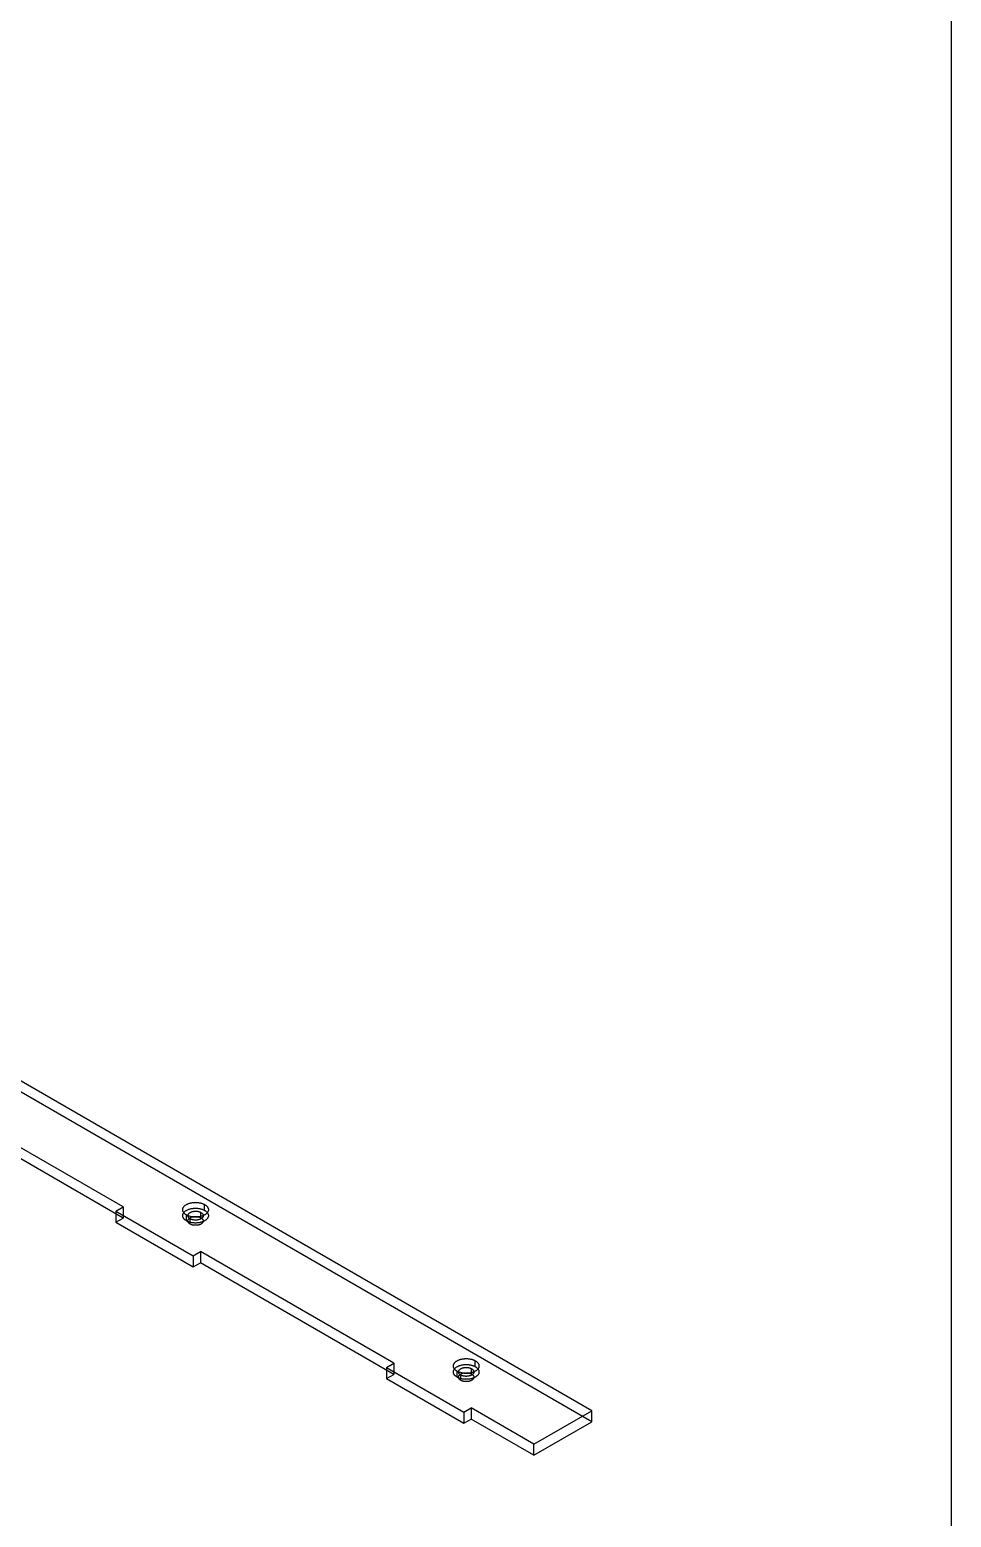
# Model space of a CAD drawing. Header units: inches. Extents: x 1.4 to 100.6, y 1.4 to 64.6.
# Drawn here: x 91.18 to 100.58, y 32.51 to 47.69 of the extents above; entities that cross this region are included whole.
import ezdxf

# ---------------------------------------------------------------- set-up
doc = ezdxf.new("R2010")
doc.units = ezdxf.units.IN
doc.header["$MEASUREMENT"] = 0

msp = doc.modelspace()

# ---------------------------------------------------------------- linework, layer by layer
at = {"layer": 'OUTLINE'}
for p, q in [((100.583, 64.583), (100.583, 1.417)), ((96.917, 33.6), (85.65, 40.105)), ((96.917, 33.486), (85.65, 39.991)), ((92.134, 35.678), (90.162, 36.817)), ((92.134, 35.565), (90.162, 36.703)), ((92.06, 35.636), (92.134, 35.678)), ((92.134, 35.678), (92.134, 35.565)), ((92.743, 35.657), (92.744, 35.661)), ((92.744, 35.661), (92.745, 35.665)), ((92.745, 35.665), (92.747, 35.668)), ((92.747, 35.668), (92.748, 35.672)), ((92.748, 35.672), (92.75, 35.675)), ((92.75, 35.675), (92.753, 35.679)), ((92.753, 35.679), (92.755, 35.682)), ((92.755, 35.682), (92.758, 35.686)), ((92.758, 35.686), (92.761, 35.689)), ((92.761, 35.689), (92.765, 35.692)), ((92.765, 35.692), (92.769, 35.695)), ((92.769, 35.695), (92.772, 35.698)), ((92.772, 35.698), (92.777, 35.701)), ((92.777, 35.701), (92.781, 35.703)), ((92.781, 35.703), (92.786, 35.706)), ((92.786, 35.706), (92.791, 35.708)), ((92.791, 35.708), (92.796, 35.711)), ((92.796, 35.711), (92.801, 35.713)), ((92.801, 35.713), (92.806, 35.715)), ((92.806, 35.715), (92.812, 35.717)), ((92.812, 35.717), (92.818, 35.718)), ((92.812, 35.656), (92.818, 35.658)), ((92.818, 35.718), (92.823, 35.72)), ((92.818, 35.658), (92.823, 35.66)), ((92.823, 35.72), (92.829, 35.721)), ((92.823, 35.66), (92.829, 35.661)), ((92.829, 35.721), (92.836, 35.722)), ((92.829, 35.661), (92.836, 35.662)), ((92.836, 35.722), (92.842, 35.723)), ((92.836, 35.662), (92.842, 35.663)), ((92.842, 35.723), (92.848, 35.724)), ((92.842, 35.663), (92.848, 35.664)), ((92.848, 35.724), (92.854, 35.725)), ((92.848, 35.664), (92.854, 35.665)), ((92.854, 35.725), (92.861, 35.725)), ((92.854, 35.665), (92.861, 35.665)), ((92.861, 35.725), (92.867, 35.725)), ((92.861, 35.665), (92.867, 35.665)), ((92.867, 35.725), (92.874, 35.725)), ((92.867, 35.665), (92.874, 35.665)), ((92.874, 35.725), (92.88, 35.725)), ((92.874, 35.665), (92.88, 35.665)), ((92.88, 35.725), (92.886, 35.725)), ((92.88, 35.665), (92.886, 35.665)), ((92.886, 35.725), (92.893, 35.725)), ((92.886, 35.665), (92.893, 35.665)), ((92.893, 35.725), (92.899, 35.724)), ((92.893, 35.665), (92.899, 35.664)), ((92.899, 35.724), (92.905, 35.723)), ((92.899, 35.664), (92.905, 35.663)), ((92.905, 35.723), (92.911, 35.722)), ((92.905, 35.663), (92.911, 35.662)), ((92.911, 35.722), (92.918, 35.721)), ((92.911, 35.662), (92.918, 35.661)), ((92.918, 35.721), (92.924, 35.72)), ((92.918, 35.661), (92.924, 35.66)), ((92.924, 35.72), (92.929, 35.718)), ((92.924, 35.66), (92.929, 35.658)), ((92.929, 35.718), (92.935, 35.717)), ((92.929, 35.658), (92.935, 35.656)), ((92.935, 35.717), (92.941, 35.715)), ((92.941, 35.715), (92.946, 35.713)), ((92.946, 35.713), (92.951, 35.711)), ((92.951, 35.711), (92.956, 35.708)), ((92.956, 35.708), (92.961, 35.706)), ((92.961, 35.706), (92.966, 35.703)), ((92.966, 35.643), (92.966, 35.703)), ((92.966, 35.703), (92.97, 35.701)), ((92.97, 35.701), (92.975, 35.698)), ((92.975, 35.698), (92.979, 35.695)), ((92.979, 35.695), (92.982, 35.692)), ((92.982, 35.692), (92.986, 35.689)), ((92.986, 35.689), (92.989, 35.686)), ((92.989, 35.686), (92.992, 35.682)), ((92.992, 35.682), (92.994, 35.679)), ((92.994, 35.679), (92.997, 35.675)), ((92.997, 35.675), (92.999, 35.672)), ((92.999, 35.672), (93, 35.668)), ((93, 35.668), (93.002, 35.665)), ((93.002, 35.665), (93.003, 35.661)), ((93.003, 35.661), (93.004, 35.657)), ((92.06, 35.636), (92.849, 35.18)), ((92.06, 35.636), (92.06, 35.522)), ((92.06, 35.522), (92.134, 35.565)), ((92.06, 35.522), (92.849, 35.066)), ((92.743, 35.654), (92.743, 35.657)), ((92.743, 35.65), (92.743, 35.654)), ((92.743, 35.646), (92.743, 35.65)), ((92.743, 35.643), (92.743, 35.646)), ((92.744, 35.639), (92.743, 35.643)), ((92.743, 35.597), (92.744, 35.601)), ((92.743, 35.594), (92.743, 35.597)), ((92.743, 35.59), (92.743, 35.594)), ((92.743, 35.586), (92.743, 35.59)), ((92.743, 35.582), (92.743, 35.586)), ((92.744, 35.579), (92.743, 35.582)), ((92.745, 35.635), (92.744, 35.639)), ((92.744, 35.601), (92.745, 35.605)), ((92.745, 35.575), (92.744, 35.579)), ((92.747, 35.632), (92.745, 35.635)), ((92.745, 35.605), (92.747, 35.608)), ((92.747, 35.572), (92.745, 35.575)), ((92.748, 35.628), (92.747, 35.632)), ((92.747, 35.608), (92.748, 35.612)), ((92.748, 35.568), (92.747, 35.572)), ((92.75, 35.625), (92.748, 35.628)), ((92.748, 35.612), (92.75, 35.615)), ((92.75, 35.564), (92.748, 35.568)), ((92.753, 35.621), (92.75, 35.625)), ((92.75, 35.615), (92.753, 35.619)), ((92.753, 35.561), (92.75, 35.564)), ((92.753, 35.619), (92.755, 35.622)), ((92.755, 35.618), (92.753, 35.621)), ((92.755, 35.558), (92.753, 35.561)), ((92.755, 35.622), (92.758, 35.625)), ((92.758, 35.614), (92.755, 35.618)), ((92.758, 35.554), (92.755, 35.558)), ((92.758, 35.625), (92.761, 35.629)), ((92.761, 35.611), (92.758, 35.614)), ((92.761, 35.551), (92.758, 35.554)), ((92.761, 35.629), (92.765, 35.632)), ((92.765, 35.608), (92.761, 35.611)), ((92.765, 35.548), (92.761, 35.551)), ((92.765, 35.632), (92.769, 35.635)), ((92.769, 35.605), (92.765, 35.608)), ((92.769, 35.545), (92.765, 35.548)), ((92.769, 35.635), (92.772, 35.638)), ((92.772, 35.602), (92.769, 35.605)), ((92.772, 35.542), (92.769, 35.545)), ((92.772, 35.638), (92.777, 35.641)), ((92.777, 35.599), (92.772, 35.602)), ((92.777, 35.539), (92.772, 35.542)), ((92.777, 35.641), (92.781, 35.643)), ((92.781, 35.597), (92.777, 35.599)), ((92.781, 35.536), (92.777, 35.539)), ((92.781, 35.643), (92.786, 35.646)), ((92.781, 35.536), (92.781, 35.597)), ((92.786, 35.594), (92.781, 35.597)), ((92.786, 35.534), (92.781, 35.536)), ((92.786, 35.646), (92.791, 35.648)), ((92.791, 35.592), (92.786, 35.594)), ((92.791, 35.531), (92.786, 35.534)), ((92.791, 35.648), (92.796, 35.65)), ((92.796, 35.589), (92.791, 35.592)), ((92.796, 35.529), (92.791, 35.531)), ((92.795, 35.594), (92.796, 35.596)), ((92.795, 35.592), (92.795, 35.594)), ((92.795, 35.59), (92.795, 35.592)), ((92.795, 35.588), (92.795, 35.59)), ((92.795, 35.585), (92.795, 35.588)), ((92.796, 35.583), (92.795, 35.585)), ((92.795, 35.541), (92.796, 35.543)), ((92.795, 35.538), (92.795, 35.541)), ((92.795, 35.536), (92.795, 35.538)), ((92.795, 35.534), (92.795, 35.536)), ((92.795, 35.532), (92.795, 35.534)), ((92.796, 35.529), (92.795, 35.532)), ((92.796, 35.65), (92.801, 35.653)), ((92.796, 35.596), (92.797, 35.599)), ((92.801, 35.587), (92.796, 35.589)), ((92.797, 35.581), (92.796, 35.583)), ((92.796, 35.543), (92.797, 35.545)), ((92.801, 35.527), (92.796, 35.529)), ((92.797, 35.527), (92.796, 35.529)), ((92.797, 35.601), (92.798, 35.603)), ((92.797, 35.599), (92.797, 35.601)), ((92.797, 35.579), (92.797, 35.581)), ((92.798, 35.577), (92.797, 35.579)), ((92.797, 35.547), (92.798, 35.549)), ((92.797, 35.545), (92.797, 35.547)), ((92.797, 35.525), (92.797, 35.527)), ((92.798, 35.523), (92.797, 35.525)), ((92.798, 35.603), (92.8, 35.605)), ((92.8, 35.575), (92.798, 35.577)), ((92.798, 35.549), (92.8, 35.551)), ((92.8, 35.521), (92.798, 35.523)), ((92.8, 35.605), (92.801, 35.607)), ((92.801, 35.573), (92.8, 35.575)), ((92.8, 35.551), (92.801, 35.553)), ((92.801, 35.519), (92.8, 35.521)), ((92.801, 35.653), (92.806, 35.655)), ((92.801, 35.607), (92.803, 35.609)), ((92.806, 35.585), (92.801, 35.587)), ((92.803, 35.57), (92.801, 35.573)), ((92.801, 35.553), (92.803, 35.555)), ((92.806, 35.525), (92.801, 35.527)), ((92.803, 35.517), (92.801, 35.519)), ((92.803, 35.609), (92.804, 35.611)), ((92.804, 35.569), (92.803, 35.57)), ((92.803, 35.555), (92.804, 35.557)), ((92.804, 35.515), (92.803, 35.517)), ((92.804, 35.611), (92.806, 35.613)), ((92.806, 35.567), (92.804, 35.569)), ((92.804, 35.557), (92.806, 35.559)), ((92.806, 35.513), (92.804, 35.515)), ((92.806, 35.655), (92.812, 35.656)), ((92.806, 35.613), (92.808, 35.615)), ((92.812, 35.583), (92.806, 35.585)), ((92.808, 35.565), (92.806, 35.567)), ((92.806, 35.559), (92.808, 35.561)), ((92.812, 35.523), (92.806, 35.525)), ((92.808, 35.511), (92.806, 35.513)), ((92.808, 35.615), (92.811, 35.617)), ((92.811, 35.563), (92.808, 35.565)), ((92.808, 35.561), (92.811, 35.563)), ((92.811, 35.509), (92.808, 35.511)), ((92.811, 35.617), (92.813, 35.619)), ((92.811, 35.563), (92.813, 35.565)), ((92.813, 35.561), (92.811, 35.563)), ((92.813, 35.507), (92.811, 35.509)), ((92.818, 35.582), (92.812, 35.583)), ((92.818, 35.522), (92.812, 35.523)), ((92.813, 35.619), (92.815, 35.62)), ((92.813, 35.565), (92.815, 35.567)), ((92.815, 35.559), (92.813, 35.561)), ((92.815, 35.506), (92.813, 35.507)), ((92.815, 35.62), (92.818, 35.622)), ((92.815, 35.567), (92.818, 35.568)), ((92.818, 35.558), (92.815, 35.559)), ((92.818, 35.504), (92.815, 35.506)), ((92.818, 35.622), (92.821, 35.623)), ((92.823, 35.58), (92.818, 35.582)), ((92.818, 35.568), (92.821, 35.57)), ((92.818, 35.504), (92.818, 35.558)), ((92.821, 35.556), (92.818, 35.558)), ((92.823, 35.52), (92.818, 35.522)), ((92.821, 35.623), (92.824, 35.625)), ((92.821, 35.57), (92.824, 35.571)), ((92.824, 35.555), (92.821, 35.556)), ((92.829, 35.579), (92.823, 35.58)), ((92.829, 35.519), (92.823, 35.52)), ((92.824, 35.625), (92.827, 35.626)), ((92.824, 35.571), (92.827, 35.572)), ((92.827, 35.553), (92.824, 35.555)), ((92.827, 35.626), (92.83, 35.628)), ((92.827, 35.572), (92.83, 35.574)), ((92.83, 35.552), (92.827, 35.553)), ((92.836, 35.578), (92.829, 35.579)), ((92.836, 35.518), (92.829, 35.519)), ((92.83, 35.628), (92.833, 35.629)), ((92.83, 35.574), (92.833, 35.575)), ((92.833, 35.551), (92.83, 35.552)), ((92.833, 35.629), (92.837, 35.63)), ((92.833, 35.575), (92.837, 35.576)), ((92.837, 35.55), (92.833, 35.551)), ((92.842, 35.577), (92.836, 35.578)), ((92.842, 35.517), (92.836, 35.518)), ((92.837, 35.63), (92.84, 35.631)), ((92.837, 35.576), (92.84, 35.577)), ((92.84, 35.549), (92.837, 35.55)), ((92.84, 35.631), (92.844, 35.632)), ((92.84, 35.577), (92.844, 35.578)), ((92.844, 35.548), (92.84, 35.549)), ((92.848, 35.576), (92.842, 35.577)), ((92.848, 35.516), (92.842, 35.517)), ((92.844, 35.632), (92.847, 35.632)), ((92.844, 35.578), (92.847, 35.579)), ((92.847, 35.547), (92.844, 35.548)), ((92.847, 35.632), (92.851, 35.633)), ((92.847, 35.579), (92.851, 35.579)), ((92.851, 35.547), (92.847, 35.547)), ((92.854, 35.575), (92.848, 35.576)), ((92.854, 35.515), (92.848, 35.516)), ((92.851, 35.633), (92.854, 35.634)), ((92.851, 35.579), (92.854, 35.58)), ((92.854, 35.546), (92.851, 35.547)), ((92.854, 35.634), (92.858, 35.634)), ((92.854, 35.58), (92.858, 35.581)), ((92.861, 35.575), (92.854, 35.575)), ((92.858, 35.545), (92.854, 35.546)), ((92.861, 35.515), (92.854, 35.515)), ((92.858, 35.634), (92.862, 35.635)), ((92.858, 35.581), (92.862, 35.581)), ((92.862, 35.545), (92.858, 35.545)), ((92.867, 35.575), (92.861, 35.575)), ((92.867, 35.514), (92.861, 35.515)), ((92.862, 35.635), (92.866, 35.635)), ((92.862, 35.581), (92.866, 35.581)), ((92.866, 35.545), (92.862, 35.545)), ((92.866, 35.635), (92.87, 35.635)), ((92.866, 35.581), (92.87, 35.581)), ((92.87, 35.545), (92.866, 35.545)), ((92.874, 35.574), (92.867, 35.575)), ((92.874, 35.514), (92.867, 35.514)), ((92.87, 35.635), (92.874, 35.635)), ((92.87, 35.581), (92.874, 35.581)), ((92.874, 35.545), (92.87, 35.545)), ((92.874, 35.635), (92.877, 35.635)), ((92.874, 35.581), (92.877, 35.581)), ((92.88, 35.575), (92.874, 35.574)), ((92.877, 35.545), (92.874, 35.545)), ((92.88, 35.514), (92.874, 35.514)), ((92.877, 35.635), (92.881, 35.635)), ((92.877, 35.581), (92.881, 35.581)), ((92.881, 35.545), (92.877, 35.545)), ((92.886, 35.575), (92.88, 35.575)), ((92.886, 35.515), (92.88, 35.514)), ((92.881, 35.635), (92.885, 35.635)), ((92.881, 35.581), (92.885, 35.581)), ((92.885, 35.545), (92.881, 35.545)), ((92.885, 35.635), (92.889, 35.634)), ((92.885, 35.581), (92.889, 35.581)), ((92.889, 35.545), (92.885, 35.545)), ((92.893, 35.575), (92.886, 35.575)), ((92.893, 35.515), (92.886, 35.515)), ((92.889, 35.634), (92.893, 35.634)), ((92.889, 35.581), (92.893, 35.58)), ((92.893, 35.546), (92.889, 35.545)), ((92.893, 35.634), (92.896, 35.633)), ((92.893, 35.58), (92.896, 35.579)), ((92.899, 35.576), (92.893, 35.575)), ((92.896, 35.547), (92.893, 35.546)), ((92.899, 35.516), (92.893, 35.515)), ((92.896, 35.633), (92.9, 35.632)), ((92.896, 35.579), (92.9, 35.579)), ((92.9, 35.547), (92.896, 35.547)), ((92.905, 35.577), (92.899, 35.576)), ((92.905, 35.517), (92.899, 35.516)), ((92.9, 35.632), (92.904, 35.632)), ((92.9, 35.579), (92.904, 35.578)), ((92.904, 35.548), (92.9, 35.547)), ((92.904, 35.632), (92.907, 35.631)), ((92.904, 35.578), (92.907, 35.577)), ((92.907, 35.549), (92.904, 35.548)), ((92.911, 35.578), (92.905, 35.577)), ((92.911, 35.518), (92.905, 35.517)), ((92.907, 35.631), (92.911, 35.63)), ((92.907, 35.577), (92.911, 35.576)), ((92.911, 35.55), (92.907, 35.549)), ((92.911, 35.63), (92.914, 35.629)), ((92.918, 35.579), (92.911, 35.578)), ((92.911, 35.576), (92.914, 35.575)), ((92.914, 35.551), (92.911, 35.55)), ((92.918, 35.519), (92.911, 35.518)), ((92.914, 35.629), (92.917, 35.628)), ((92.914, 35.575), (92.917, 35.574)), ((92.917, 35.552), (92.914, 35.551)), ((92.917, 35.628), (92.92, 35.626)), ((92.917, 35.574), (92.92, 35.572)), ((92.92, 35.553), (92.917, 35.552)), ((92.924, 35.58), (92.918, 35.579)), ((92.924, 35.52), (92.918, 35.519)), ((92.92, 35.626), (92.923, 35.625)), ((92.92, 35.572), (92.923, 35.571)), ((92.923, 35.555), (92.92, 35.553)), ((92.923, 35.625), (92.926, 35.623)), ((92.923, 35.571), (92.926, 35.57)), ((92.926, 35.556), (92.923, 35.555)), ((92.929, 35.582), (92.924, 35.58)), ((92.929, 35.522), (92.924, 35.52)), ((92.926, 35.623), (92.929, 35.622)), ((92.926, 35.57), (92.929, 35.568)), ((92.929, 35.558), (92.926, 35.556)), ((92.929, 35.622), (92.932, 35.62)), ((92.929, 35.568), (92.929, 35.622)), ((92.935, 35.583), (92.929, 35.582)), ((92.929, 35.568), (92.932, 35.567)), ((92.932, 35.559), (92.929, 35.558)), ((92.935, 35.523), (92.929, 35.522)), ((92.932, 35.506), (92.929, 35.504)), ((92.932, 35.62), (92.934, 35.619)), ((92.932, 35.567), (92.934, 35.565)), ((92.934, 35.561), (92.932, 35.559)), ((92.934, 35.507), (92.932, 35.506)), ((92.934, 35.619), (92.937, 35.617)), ((92.934, 35.565), (92.937, 35.563)), ((92.937, 35.563), (92.934, 35.561)), ((92.937, 35.509), (92.934, 35.507)), ((92.935, 35.656), (92.941, 35.655)), ((92.941, 35.585), (92.935, 35.583)), ((92.941, 35.525), (92.935, 35.523)), ((92.937, 35.617), (92.939, 35.615)), ((92.939, 35.565), (92.937, 35.563)), ((92.937, 35.563), (92.939, 35.561)), ((92.939, 35.511), (92.937, 35.509)), ((92.939, 35.615), (92.941, 35.613)), ((92.941, 35.567), (92.939, 35.565)), ((92.939, 35.561), (92.941, 35.559)), ((92.941, 35.513), (92.939, 35.511)), ((92.941, 35.655), (92.946, 35.653)), ((92.941, 35.613), (92.943, 35.611)), ((92.946, 35.587), (92.941, 35.585)), ((92.943, 35.569), (92.941, 35.567)), ((92.941, 35.559), (92.943, 35.557)), ((92.946, 35.527), (92.941, 35.525)), ((92.943, 35.515), (92.941, 35.513)), ((92.943, 35.611), (92.944, 35.609)), ((92.944, 35.57), (92.943, 35.569)), ((92.943, 35.557), (92.944, 35.555)), ((92.944, 35.517), (92.943, 35.515)), ((92.944, 35.609), (92.946, 35.607)), ((92.946, 35.573), (92.944, 35.57)), ((92.944, 35.555), (92.946, 35.553)), ((92.946, 35.519), (92.944, 35.517)), ((92.946, 35.653), (92.951, 35.65)), ((92.946, 35.607), (92.947, 35.605)), ((92.951, 35.589), (92.946, 35.587)), ((92.947, 35.575), (92.946, 35.573)), ((92.946, 35.553), (92.947, 35.551)), ((92.951, 35.529), (92.946, 35.527)), ((92.947, 35.521), (92.946, 35.519)), ((92.947, 35.605), (92.949, 35.603)), ((92.949, 35.577), (92.947, 35.575)), ((92.947, 35.551), (92.949, 35.549)), ((92.949, 35.523), (92.947, 35.521)), ((92.949, 35.603), (92.95, 35.601)), ((92.95, 35.579), (92.949, 35.577)), ((92.949, 35.549), (92.95, 35.547)), ((92.95, 35.525), (92.949, 35.523)), ((92.95, 35.601), (92.95, 35.599)), ((92.95, 35.599), (92.951, 35.596)), ((92.951, 35.583), (92.95, 35.581)), ((92.95, 35.581), (92.95, 35.579)), ((92.95, 35.547), (92.95, 35.545)), ((92.95, 35.545), (92.951, 35.543)), ((92.951, 35.529), (92.95, 35.527)), ((92.95, 35.527), (92.95, 35.525)), ((92.951, 35.65), (92.956, 35.648)), ((92.951, 35.596), (92.952, 35.594)), ((92.956, 35.592), (92.951, 35.589)), ((92.952, 35.585), (92.951, 35.583)), ((92.951, 35.543), (92.952, 35.541)), ((92.952, 35.532), (92.951, 35.529)), ((92.956, 35.531), (92.951, 35.529)), ((92.952, 35.594), (92.952, 35.592)), ((92.952, 35.592), (92.952, 35.59)), ((92.952, 35.59), (92.952, 35.588)), ((92.952, 35.588), (92.952, 35.585)), ((92.952, 35.541), (92.952, 35.538)), ((92.952, 35.538), (92.952, 35.536)), ((92.952, 35.536), (92.952, 35.534)), ((92.952, 35.534), (92.952, 35.532)), ((92.956, 35.648), (92.961, 35.646)), ((92.961, 35.594), (92.956, 35.592)), ((92.961, 35.534), (92.956, 35.531)), ((92.961, 35.646), (92.966, 35.643)), ((92.966, 35.597), (92.961, 35.594)), ((92.966, 35.536), (92.961, 35.534)), ((92.966, 35.643), (92.97, 35.641)), ((92.97, 35.599), (92.966, 35.597)), ((92.97, 35.539), (92.966, 35.536)), ((92.97, 35.641), (92.975, 35.638)), ((92.975, 35.602), (92.97, 35.599)), ((92.975, 35.542), (92.97, 35.539)), ((92.975, 35.638), (92.979, 35.635)), ((92.979, 35.605), (92.975, 35.602)), ((92.979, 35.545), (92.975, 35.542)), ((92.979, 35.635), (92.982, 35.632)), ((92.982, 35.608), (92.979, 35.605)), ((92.982, 35.548), (92.979, 35.545)), ((92.982, 35.632), (92.986, 35.629)), ((92.986, 35.611), (92.982, 35.608)), ((92.986, 35.551), (92.982, 35.548)), ((92.986, 35.629), (92.989, 35.625)), ((92.989, 35.614), (92.986, 35.611)), ((92.989, 35.554), (92.986, 35.551)), ((92.989, 35.625), (92.992, 35.622)), ((92.992, 35.618), (92.989, 35.614)), ((92.992, 35.558), (92.989, 35.554)), ((92.992, 35.622), (92.994, 35.619)), ((92.994, 35.621), (92.992, 35.618)), ((92.994, 35.561), (92.992, 35.558)), ((92.997, 35.625), (92.994, 35.621)), ((92.994, 35.619), (92.997, 35.615)), ((92.997, 35.564), (92.994, 35.561)), ((92.999, 35.628), (92.997, 35.625)), ((92.997, 35.615), (92.999, 35.612)), ((92.999, 35.568), (92.997, 35.564)), ((93, 35.632), (92.999, 35.628)), ((92.999, 35.612), (93, 35.608)), ((93, 35.572), (92.999, 35.568)), ((93.002, 35.635), (93, 35.632)), ((93, 35.608), (93.002, 35.605)), ((93.002, 35.575), (93, 35.572)), ((93.003, 35.639), (93.002, 35.635)), ((93.002, 35.605), (93.003, 35.601)), ((93.003, 35.579), (93.002, 35.575)), ((93.004, 35.643), (93.003, 35.639)), ((93.003, 35.601), (93.004, 35.597)), ((93.004, 35.582), (93.003, 35.579)), ((93.004, 35.657), (93.004, 35.654)), ((93.004, 35.654), (93.004, 35.65)), ((93.004, 35.65), (93.004, 35.646)), ((93.004, 35.646), (93.004, 35.643)), ((93.004, 35.597), (93.004, 35.594)), ((93.004, 35.594), (93.004, 35.59)), ((93.004, 35.59), (93.004, 35.586)), ((93.004, 35.586), (93.004, 35.582)), ((92.821, 35.503), (92.818, 35.504)), ((92.824, 35.501), (92.821, 35.503)), ((92.827, 35.5), (92.824, 35.501)), ((92.83, 35.498), (92.827, 35.5)), ((92.833, 35.497), (92.83, 35.498)), ((92.837, 35.496), (92.833, 35.497)), ((92.84, 35.495), (92.837, 35.496)), ((92.844, 35.494), (92.84, 35.495)), ((92.847, 35.493), (92.844, 35.494)), ((92.851, 35.493), (92.847, 35.493)), ((92.854, 35.492), (92.851, 35.493)), ((92.858, 35.492), (92.854, 35.492)), ((92.862, 35.491), (92.858, 35.492)), ((92.866, 35.491), (92.862, 35.491)), ((92.87, 35.491), (92.866, 35.491)), ((92.874, 35.491), (92.87, 35.491)), ((92.877, 35.491), (92.874, 35.491)), ((92.881, 35.491), (92.877, 35.491)), ((92.885, 35.491), (92.881, 35.491)), ((92.889, 35.492), (92.885, 35.491)), ((92.893, 35.492), (92.889, 35.492)), ((92.896, 35.493), (92.893, 35.492)), ((92.9, 35.493), (92.896, 35.493)), ((92.904, 35.494), (92.9, 35.493)), ((92.907, 35.495), (92.904, 35.494)), ((92.911, 35.496), (92.907, 35.495)), ((92.914, 35.497), (92.911, 35.496)), ((92.917, 35.498), (92.914, 35.497)), ((92.92, 35.5), (92.917, 35.498)), ((92.923, 35.501), (92.92, 35.5)), ((92.926, 35.503), (92.923, 35.501)), ((92.929, 35.504), (92.926, 35.503)), ((92.849, 35.18), (92.923, 35.223)), ((92.923, 35.223), (92.923, 35.109)), ((94.895, 34.084), (92.923, 35.223)), ((92.849, 35.18), (92.849, 35.066)), ((92.849, 35.066), (92.923, 35.109)), ((94.895, 33.97), (92.923, 35.109)), ((94.821, 34.042), (94.895, 34.084)), ((94.821, 34.042), (95.61, 33.586)), ((94.821, 34.042), (94.821, 33.928)), ((94.895, 34.084), (94.895, 33.97)), ((95.504, 34.059), (95.505, 34.063)), ((95.504, 34.056), (95.504, 34.059)), ((95.504, 34.052), (95.504, 34.056)), ((95.505, 34.048), (95.504, 34.052)), ((95.504, 33.999), (95.505, 34.003)), ((95.504, 33.996), (95.504, 33.999)), ((95.504, 33.992), (95.504, 33.996)), ((95.505, 33.988), (95.504, 33.992)), ((95.505, 34.067), (95.506, 34.07)), ((95.505, 34.063), (95.505, 34.067)), ((95.505, 34.045), (95.505, 34.048)), ((95.506, 34.041), (95.505, 34.045)), ((95.505, 34.007), (95.506, 34.01)), ((95.505, 34.003), (95.505, 34.007)), ((95.506, 34.07), (95.508, 34.074)), ((95.508, 34.037), (95.506, 34.041)), ((95.506, 34.01), (95.508, 34.014)), ((95.508, 34.074), (95.51, 34.078)), ((95.51, 34.034), (95.508, 34.037)), ((95.508, 34.014), (95.51, 34.018)), ((95.51, 34.078), (95.512, 34.081)), ((95.512, 34.03), (95.51, 34.034)), ((95.51, 34.018), (95.512, 34.021)), ((95.512, 34.081), (95.514, 34.085)), ((95.514, 34.027), (95.512, 34.03)), ((95.512, 34.021), (95.514, 34.025)), ((95.514, 34.085), (95.516, 34.088)), ((95.514, 34.025), (95.516, 34.028)), ((95.516, 34.023), (95.514, 34.027)), ((95.516, 34.088), (95.519, 34.091)), ((95.516, 34.028), (95.519, 34.031)), ((95.519, 34.02), (95.516, 34.023)), ((95.519, 34.091), (95.523, 34.095)), ((95.519, 34.031), (95.523, 34.034)), ((95.523, 34.017), (95.519, 34.02)), ((95.523, 34.095), (95.526, 34.098)), ((95.523, 34.034), (95.526, 34.038)), ((95.526, 34.014), (95.523, 34.017)), ((95.526, 34.098), (95.53, 34.101)), ((95.526, 34.038), (95.53, 34.041)), ((95.53, 34.011), (95.526, 34.014)), ((95.53, 34.101), (95.534, 34.104)), ((95.53, 34.041), (95.534, 34.044)), ((95.534, 34.008), (95.53, 34.011)), ((95.534, 34.104), (95.538, 34.106)), ((95.534, 34.044), (95.538, 34.046)), ((95.538, 34.005), (95.534, 34.008)), ((95.538, 34.106), (95.542, 34.109)), ((95.538, 34.046), (95.542, 34.049)), ((95.542, 34.002), (95.538, 34.005)), ((95.542, 34.109), (95.547, 34.112)), ((95.542, 34.049), (95.547, 34.052)), ((95.547, 34), (95.542, 34.002)), ((95.542, 33.942), (95.542, 34.002)), ((95.547, 34.112), (95.552, 34.114)), ((95.547, 34.052), (95.552, 34.054)), ((95.552, 33.997), (95.547, 34)), ((95.552, 34.114), (95.557, 34.116)), ((95.552, 34.054), (95.557, 34.056)), ((95.557, 33.995), (95.552, 33.997)), ((95.556, 33.998), (95.557, 34)), ((95.556, 33.996), (95.556, 33.998)), ((95.556, 33.993), (95.556, 33.996)), ((95.557, 33.991), (95.556, 33.993)), ((95.557, 34.116), (95.562, 34.119)), ((95.557, 34.056), (95.562, 34.058)), ((95.557, 34.002), (95.558, 34.004)), ((95.557, 34), (95.557, 34.002)), ((95.562, 33.993), (95.557, 33.995)), ((95.557, 33.989), (95.557, 33.991)), ((95.558, 33.987), (95.557, 33.989)), ((95.558, 34.004), (95.559, 34.007)), ((95.559, 34.007), (95.56, 34.009)), ((95.56, 34.009), (95.561, 34.011)), ((95.561, 34.011), (95.562, 34.013)), ((95.562, 34.119), (95.567, 34.121)), ((95.562, 34.058), (95.567, 34.06)), ((95.562, 34.013), (95.564, 34.015)), ((95.567, 33.991), (95.562, 33.993)), ((95.564, 34.015), (95.566, 34.017)), ((95.566, 34.017), (95.567, 34.019)), ((95.567, 34.121), (95.573, 34.122)), ((95.567, 34.06), (95.573, 34.062)), ((95.567, 34.019), (95.569, 34.021)), ((95.573, 33.989), (95.567, 33.991)), ((95.569, 34.021), (95.572, 34.023)), ((95.572, 34.023), (95.574, 34.024)), ((95.573, 34.122), (95.579, 34.124)), ((95.573, 34.062), (95.579, 34.064)), ((95.579, 33.988), (95.573, 33.989)), ((95.574, 34.024), (95.577, 34.026)), ((95.577, 34.026), (95.579, 34.028)), ((95.579, 34.124), (95.585, 34.126)), ((95.579, 34.064), (95.585, 34.065)), ((95.579, 34.028), (95.582, 34.029)), ((95.582, 34.029), (95.585, 34.031)), ((95.585, 34.126), (95.591, 34.127)), ((95.585, 34.065), (95.591, 34.067)), ((95.585, 34.031), (95.588, 34.032)), ((95.588, 34.032), (95.591, 34.033)), ((95.591, 34.127), (95.597, 34.128)), ((95.591, 34.067), (95.597, 34.068)), ((95.591, 34.033), (95.594, 34.034)), ((95.594, 34.034), (95.598, 34.036)), ((95.597, 34.128), (95.603, 34.129)), ((95.597, 34.068), (95.603, 34.069)), ((95.598, 34.036), (95.601, 34.037)), ((95.601, 34.037), (95.605, 34.037)), ((95.603, 34.129), (95.609, 34.13)), ((95.603, 34.069), (95.609, 34.07)), ((95.605, 34.037), (95.608, 34.038)), ((95.608, 34.038), (95.612, 34.039)), ((95.609, 34.13), (95.616, 34.13)), ((95.609, 34.07), (95.616, 34.07)), ((95.612, 34.039), (95.616, 34.04)), ((95.616, 34.13), (95.622, 34.131)), ((95.616, 34.07), (95.622, 34.071)), ((95.616, 34.04), (95.619, 34.04)), ((95.619, 34.04), (95.623, 34.04)), ((95.622, 34.131), (95.628, 34.131)), ((95.622, 34.071), (95.628, 34.071)), ((95.623, 34.04), (95.627, 34.041)), ((95.627, 34.041), (95.631, 34.041)), ((95.628, 34.131), (95.635, 34.131)), ((95.628, 34.071), (95.635, 34.071)), ((95.631, 34.041), (95.635, 34.041)), ((95.635, 34.131), (95.641, 34.131)), ((95.635, 34.071), (95.641, 34.071)), ((95.635, 34.041), (95.639, 34.041)), ((95.639, 34.041), (95.642, 34.041)), ((95.641, 34.131), (95.648, 34.131)), ((95.641, 34.071), (95.648, 34.071)), ((95.642, 34.041), (95.646, 34.04)), ((95.646, 34.04), (95.65, 34.04)), ((95.648, 34.131), (95.654, 34.13)), ((95.648, 34.071), (95.654, 34.07)), ((95.65, 34.04), (95.654, 34.04)), ((95.654, 34.13), (95.66, 34.13)), ((95.654, 34.07), (95.66, 34.07)), ((95.654, 34.04), (95.657, 34.039)), ((95.657, 34.039), (95.661, 34.038)), ((95.66, 34.13), (95.666, 34.129)), ((95.66, 34.07), (95.666, 34.069)), ((95.661, 34.038), (95.665, 34.037)), ((95.665, 34.037), (95.668, 34.037)), ((95.666, 34.129), (95.673, 34.128)), ((95.666, 34.069), (95.673, 34.068)), ((95.668, 34.037), (95.672, 34.036)), ((95.672, 34.036), (95.675, 34.034)), ((95.673, 34.128), (95.679, 34.127)), ((95.673, 34.068), (95.679, 34.067)), ((95.675, 34.034), (95.678, 34.033)), ((95.678, 34.033), (95.681, 34.032)), ((95.679, 34.127), (95.685, 34.126)), ((95.679, 34.067), (95.685, 34.065)), ((95.681, 34.032), (95.684, 34.031)), ((95.684, 34.031), (95.687, 34.029)), ((95.685, 34.126), (95.691, 34.124)), ((95.685, 34.065), (95.691, 34.064)), ((95.687, 34.029), (95.69, 34.028)), ((95.69, 34.028), (95.693, 34.026)), ((95.69, 33.974), (95.69, 34.028)), ((95.691, 34.124), (95.696, 34.122)), ((95.691, 34.064), (95.696, 34.062)), ((95.696, 33.989), (95.691, 33.988)), ((95.693, 34.026), (95.695, 34.024)), ((95.695, 34.024), (95.698, 34.023)), ((95.696, 34.122), (95.702, 34.121)), ((95.696, 34.062), (95.702, 34.06)), ((95.702, 33.991), (95.696, 33.989)), ((95.698, 34.023), (95.7, 34.021)), ((95.7, 34.021), (95.702, 34.019)), ((95.702, 34.121), (95.707, 34.119)), ((95.702, 34.06), (95.707, 34.058)), ((95.702, 34.019), (95.704, 34.017)), ((95.707, 33.993), (95.702, 33.991)), ((95.704, 34.017), (95.706, 34.015)), ((95.706, 34.015), (95.707, 34.013)), ((95.707, 34.119), (95.713, 34.116)), ((95.707, 34.058), (95.713, 34.056)), ((95.707, 34.013), (95.709, 34.011)), ((95.713, 33.995), (95.707, 33.993)), ((95.709, 34.011), (95.71, 34.009)), ((95.71, 34.009), (95.711, 34.007)), ((95.711, 34.007), (95.712, 34.004)), ((95.712, 34.004), (95.712, 34.002)), ((95.712, 34.002), (95.713, 34)), ((95.713, 33.991), (95.712, 33.989)), ((95.712, 33.989), (95.712, 33.987)), ((95.713, 34.116), (95.718, 34.114)), ((95.713, 34.056), (95.718, 34.054)), ((95.713, 34), (95.713, 33.998)), ((95.713, 33.998), (95.713, 33.996)), ((95.718, 33.997), (95.713, 33.995)), ((95.713, 33.996), (95.713, 33.993)), ((95.713, 33.993), (95.713, 33.991)), ((95.718, 34.114), (95.723, 34.112)), ((95.718, 34.054), (95.723, 34.052)), ((95.723, 34), (95.718, 33.997)), ((95.723, 34.112), (95.727, 34.109)), ((95.723, 34.052), (95.727, 34.049)), ((95.727, 34.002), (95.723, 34)), ((95.727, 34.109), (95.732, 34.106)), ((95.727, 34.049), (95.727, 34.109)), ((95.727, 34.049), (95.732, 34.046)), ((95.732, 34.005), (95.727, 34.002)), ((95.732, 34.106), (95.736, 34.104)), ((95.732, 34.046), (95.736, 34.044)), ((95.736, 34.008), (95.732, 34.005)), ((95.736, 34.104), (95.74, 34.101)), ((95.736, 34.044), (95.74, 34.041)), ((95.74, 34.011), (95.736, 34.008)), ((95.74, 34.101), (95.743, 34.098)), ((95.74, 34.041), (95.743, 34.038)), ((95.743, 34.014), (95.74, 34.011)), ((95.743, 34.098), (95.747, 34.095)), ((95.743, 34.038), (95.747, 34.034)), ((95.747, 34.017), (95.743, 34.014)), ((95.747, 34.095), (95.75, 34.091)), ((95.747, 34.034), (95.75, 34.031)), ((95.75, 34.02), (95.747, 34.017)), ((95.75, 34.091), (95.753, 34.088)), ((95.75, 34.031), (95.753, 34.028)), ((95.753, 34.023), (95.75, 34.02)), ((95.753, 34.088), (95.756, 34.085)), ((95.753, 34.028), (95.756, 34.025)), ((95.756, 34.027), (95.753, 34.023)), ((95.756, 34.085), (95.758, 34.081)), ((95.758, 34.03), (95.756, 34.027)), ((95.756, 34.025), (95.758, 34.021)), ((95.758, 34.081), (95.76, 34.078)), ((95.76, 34.034), (95.758, 34.03)), ((95.758, 34.021), (95.76, 34.018)), ((95.76, 34.078), (95.762, 34.074)), ((95.762, 34.037), (95.76, 34.034)), ((95.76, 34.018), (95.762, 34.014)), ((95.762, 34.074), (95.763, 34.07)), ((95.763, 34.041), (95.762, 34.037)), ((95.762, 34.014), (95.763, 34.01)), ((95.763, 34.07), (95.764, 34.067)), ((95.764, 34.045), (95.763, 34.041)), ((95.763, 34.01), (95.764, 34.007)), ((95.764, 34.067), (95.765, 34.063)), ((95.765, 34.048), (95.764, 34.045)), ((95.764, 34.007), (95.765, 34.003)), ((95.765, 34.063), (95.765, 34.059)), ((95.765, 34.059), (95.765, 34.056)), ((95.765, 34.056), (95.765, 34.052)), ((95.765, 34.052), (95.765, 34.048)), ((95.765, 34.003), (95.765, 33.999)), ((95.765, 33.999), (95.765, 33.996)), ((95.765, 33.996), (95.765, 33.992)), ((95.765, 33.992), (95.765, 33.988)), ((94.821, 33.928), (94.895, 33.97)), ((94.821, 33.928), (95.61, 33.472)), ((95.505, 33.985), (95.505, 33.988)), ((95.506, 33.981), (95.505, 33.985)), ((95.508, 33.977), (95.506, 33.981)), ((95.51, 33.974), (95.508, 33.977)), ((95.512, 33.97), (95.51, 33.974)), ((95.514, 33.967), (95.512, 33.97)), ((95.516, 33.963), (95.514, 33.967)), ((95.519, 33.96), (95.516, 33.963)), ((95.523, 33.957), (95.519, 33.96)), ((95.526, 33.954), (95.523, 33.957)), ((95.53, 33.951), (95.526, 33.954)), ((95.534, 33.948), (95.53, 33.951)), ((95.538, 33.945), (95.534, 33.948)), ((95.542, 33.942), (95.538, 33.945)), ((95.547, 33.94), (95.542, 33.942)), ((95.552, 33.937), (95.547, 33.94)), ((95.557, 33.935), (95.552, 33.937)), ((95.556, 33.944), (95.557, 33.946)), ((95.556, 33.942), (95.556, 33.944)), ((95.556, 33.94), (95.556, 33.942)), ((95.557, 33.937), (95.556, 33.94)), ((95.557, 33.949), (95.558, 33.951)), ((95.557, 33.946), (95.557, 33.949)), ((95.557, 33.935), (95.557, 33.937)), ((95.558, 33.933), (95.557, 33.935)), ((95.562, 33.933), (95.557, 33.935)), ((95.559, 33.985), (95.558, 33.987)), ((95.558, 33.951), (95.559, 33.953)), ((95.559, 33.931), (95.558, 33.933)), ((95.56, 33.982), (95.559, 33.985)), ((95.559, 33.953), (95.56, 33.955)), ((95.56, 33.929), (95.559, 33.931)), ((95.561, 33.98), (95.56, 33.982)), ((95.56, 33.955), (95.561, 33.957)), ((95.561, 33.927), (95.56, 33.929)), ((95.562, 33.978), (95.561, 33.98)), ((95.561, 33.957), (95.562, 33.959)), ((95.562, 33.925), (95.561, 33.927)), ((95.564, 33.976), (95.562, 33.978)), ((95.562, 33.959), (95.564, 33.961)), ((95.567, 33.931), (95.562, 33.933)), ((95.564, 33.923), (95.562, 33.925)), ((95.566, 33.974), (95.564, 33.976)), ((95.564, 33.961), (95.566, 33.963)), ((95.566, 33.921), (95.564, 33.923)), ((95.567, 33.972), (95.566, 33.974)), ((95.566, 33.963), (95.567, 33.965)), ((95.567, 33.919), (95.566, 33.921)), ((95.569, 33.97), (95.567, 33.972)), ((95.567, 33.965), (95.569, 33.967)), ((95.573, 33.929), (95.567, 33.931)), ((95.569, 33.917), (95.567, 33.919)), ((95.572, 33.969), (95.569, 33.97)), ((95.569, 33.967), (95.572, 33.969)), ((95.572, 33.915), (95.569, 33.917)), ((95.572, 33.969), (95.574, 33.971)), ((95.574, 33.967), (95.572, 33.969)), ((95.574, 33.913), (95.572, 33.915)), ((95.579, 33.927), (95.573, 33.929)), ((95.574, 33.971), (95.577, 33.972)), ((95.577, 33.965), (95.574, 33.967)), ((95.577, 33.911), (95.574, 33.913)), ((95.577, 33.972), (95.579, 33.974)), ((95.579, 33.964), (95.577, 33.965)), ((95.579, 33.91), (95.577, 33.911)), ((95.585, 33.986), (95.579, 33.988)), ((95.579, 33.974), (95.582, 33.975)), ((95.579, 33.91), (95.579, 33.964)), ((95.582, 33.962), (95.579, 33.964)), ((95.585, 33.926), (95.579, 33.927)), ((95.582, 33.908), (95.579, 33.91)), ((95.582, 33.975), (95.585, 33.977)), ((95.585, 33.961), (95.582, 33.962)), ((95.585, 33.907), (95.582, 33.908)), ((95.591, 33.985), (95.585, 33.986)), ((95.585, 33.977), (95.588, 33.978)), ((95.588, 33.959), (95.585, 33.961)), ((95.591, 33.925), (95.585, 33.926)), ((95.588, 33.906), (95.585, 33.907)), ((95.588, 33.978), (95.591, 33.98)), ((95.591, 33.958), (95.588, 33.959)), ((95.591, 33.904), (95.588, 33.906)), ((95.597, 33.984), (95.591, 33.985)), ((95.591, 33.98), (95.594, 33.981)), ((95.594, 33.957), (95.591, 33.958)), ((95.597, 33.923), (95.591, 33.925)), ((95.594, 33.903), (95.591, 33.904)), ((95.594, 33.981), (95.598, 33.982)), ((95.598, 33.956), (95.594, 33.957)), ((95.598, 33.902), (95.594, 33.903)), ((95.603, 33.983), (95.597, 33.984)), ((95.603, 33.922), (95.597, 33.923)), ((95.598, 33.982), (95.601, 33.983)), ((95.601, 33.955), (95.598, 33.956)), ((95.601, 33.901), (95.598, 33.902)), ((95.601, 33.983), (95.605, 33.984)), ((95.605, 33.954), (95.601, 33.955)), ((95.605, 33.9), (95.601, 33.901)), ((95.609, 33.982), (95.603, 33.983)), ((95.609, 33.922), (95.603, 33.922)), ((95.605, 33.984), (95.608, 33.985)), ((95.608, 33.953), (95.605, 33.954)), ((95.608, 33.899), (95.605, 33.9)), ((95.608, 33.985), (95.612, 33.985)), ((95.612, 33.952), (95.608, 33.953)), ((95.612, 33.899), (95.608, 33.899)), ((95.616, 33.981), (95.609, 33.982)), ((95.616, 33.921), (95.609, 33.922)), ((95.612, 33.985), (95.616, 33.986)), ((95.616, 33.952), (95.612, 33.952)), ((95.616, 33.898), (95.612, 33.899)), ((95.616, 33.986), (95.619, 33.986)), ((95.622, 33.981), (95.616, 33.981)), ((95.619, 33.951), (95.616, 33.952)), ((95.622, 33.921), (95.616, 33.921)), ((95.619, 33.897), (95.616, 33.898)), ((95.619, 33.986), (95.623, 33.987)), ((95.623, 33.951), (95.619, 33.951)), ((95.623, 33.897), (95.619, 33.897)), ((95.628, 33.98), (95.622, 33.981)), ((95.628, 33.92), (95.622, 33.921)), ((95.623, 33.987), (95.627, 33.987)), ((95.627, 33.951), (95.623, 33.951)), ((95.627, 33.897), (95.623, 33.897)), ((95.627, 33.987), (95.631, 33.987)), ((95.631, 33.95), (95.627, 33.951)), ((95.631, 33.897), (95.627, 33.897)), ((95.635, 33.98), (95.628, 33.98)), ((95.635, 33.92), (95.628, 33.92)), ((95.631, 33.987), (95.635, 33.987)), ((95.635, 33.95), (95.631, 33.95)), ((95.635, 33.897), (95.631, 33.897)), ((95.635, 33.987), (95.639, 33.987)), ((95.641, 33.98), (95.635, 33.98)), ((95.639, 33.95), (95.635, 33.95)), ((95.641, 33.92), (95.635, 33.92)), ((95.639, 33.897), (95.635, 33.897)), ((95.639, 33.987), (95.642, 33.987)), ((95.642, 33.951), (95.639, 33.95)), ((95.642, 33.897), (95.639, 33.897)), ((95.648, 33.981), (95.641, 33.98)), ((95.648, 33.921), (95.641, 33.92)), ((95.642, 33.987), (95.646, 33.987)), ((95.646, 33.951), (95.642, 33.951)), ((95.646, 33.897), (95.642, 33.897)), ((95.646, 33.987), (95.65, 33.986)), ((95.65, 33.951), (95.646, 33.951)), ((95.65, 33.897), (95.646, 33.897)), ((95.654, 33.981), (95.648, 33.981)), ((95.654, 33.921), (95.648, 33.921)), ((95.65, 33.986), (95.654, 33.986)), ((95.654, 33.952), (95.65, 33.951)), ((95.654, 33.898), (95.65, 33.897)), ((95.654, 33.986), (95.657, 33.985)), ((95.66, 33.982), (95.654, 33.981)), ((95.657, 33.952), (95.654, 33.952)), ((95.66, 33.922), (95.654, 33.921)), ((95.657, 33.899), (95.654, 33.898)), ((95.657, 33.985), (95.661, 33.985)), ((95.661, 33.953), (95.657, 33.952)), ((95.661, 33.899), (95.657, 33.899)), ((95.666, 33.983), (95.66, 33.982)), ((95.666, 33.922), (95.66, 33.922)), ((95.661, 33.985), (95.665, 33.984)), ((95.665, 33.954), (95.661, 33.953)), ((95.665, 33.9), (95.661, 33.899)), ((95.665, 33.984), (95.668, 33.983)), ((95.668, 33.955), (95.665, 33.954)), ((95.668, 33.901), (95.665, 33.9)), ((95.673, 33.984), (95.666, 33.983)), ((95.673, 33.923), (95.666, 33.922)), ((95.668, 33.983), (95.672, 33.982)), ((95.672, 33.956), (95.668, 33.955)), ((95.672, 33.902), (95.668, 33.901)), ((95.672, 33.982), (95.675, 33.981)), ((95.675, 33.957), (95.672, 33.956)), ((95.675, 33.903), (95.672, 33.902)), ((95.679, 33.985), (95.673, 33.984)), ((95.679, 33.925), (95.673, 33.923)), ((95.675, 33.981), (95.678, 33.98)), ((95.678, 33.958), (95.675, 33.957)), ((95.678, 33.904), (95.675, 33.903)), ((95.678, 33.98), (95.681, 33.978)), ((95.681, 33.959), (95.678, 33.958)), ((95.681, 33.906), (95.678, 33.904)), ((95.685, 33.986), (95.679, 33.985)), ((95.685, 33.926), (95.679, 33.925)), ((95.681, 33.978), (95.684, 33.977)), ((95.684, 33.961), (95.681, 33.959)), ((95.684, 33.907), (95.681, 33.906)), ((95.684, 33.977), (95.687, 33.975)), ((95.687, 33.962), (95.684, 33.961)), ((95.687, 33.908), (95.684, 33.907)), ((95.691, 33.988), (95.685, 33.986)), ((95.691, 33.927), (95.685, 33.926)), ((95.687, 33.975), (95.69, 33.974)), ((95.69, 33.964), (95.687, 33.962)), ((95.69, 33.91), (95.687, 33.908)), ((95.69, 33.974), (95.693, 33.972)), ((95.693, 33.965), (95.69, 33.964)), ((95.693, 33.911), (95.69, 33.91)), ((95.696, 33.929), (95.691, 33.927)), ((95.693, 33.972), (95.695, 33.971)), ((95.695, 33.967), (95.693, 33.965)), ((95.695, 33.913), (95.693, 33.911)), ((95.695, 33.971), (95.698, 33.969)), ((95.698, 33.969), (95.695, 33.967)), ((95.698, 33.915), (95.695, 33.913)), ((95.702, 33.931), (95.696, 33.929)), ((95.7, 33.97), (95.698, 33.969)), ((95.698, 33.969), (95.7, 33.967)), ((95.7, 33.917), (95.698, 33.915)), ((95.702, 33.972), (95.7, 33.97)), ((95.7, 33.967), (95.702, 33.965)), ((95.702, 33.919), (95.7, 33.917)), ((95.704, 33.974), (95.702, 33.972)), ((95.702, 33.965), (95.704, 33.963)), ((95.707, 33.933), (95.702, 33.931)), ((95.704, 33.921), (95.702, 33.919)), ((95.706, 33.976), (95.704, 33.974)), ((95.704, 33.963), (95.706, 33.961)), ((95.706, 33.923), (95.704, 33.921)), ((95.707, 33.978), (95.706, 33.976)), ((95.706, 33.961), (95.707, 33.959)), ((95.707, 33.925), (95.706, 33.923)), ((95.709, 33.98), (95.707, 33.978)), ((95.707, 33.959), (95.709, 33.957)), ((95.713, 33.935), (95.707, 33.933)), ((95.709, 33.927), (95.707, 33.925)), ((95.71, 33.982), (95.709, 33.98)), ((95.709, 33.957), (95.71, 33.955)), ((95.71, 33.929), (95.709, 33.927)), ((95.711, 33.985), (95.71, 33.982)), ((95.71, 33.955), (95.711, 33.953)), ((95.711, 33.931), (95.71, 33.929)), ((95.712, 33.987), (95.711, 33.985)), ((95.711, 33.953), (95.712, 33.951)), ((95.712, 33.933), (95.711, 33.931)), ((95.712, 33.951), (95.712, 33.949)), ((95.712, 33.949), (95.713, 33.946)), ((95.713, 33.937), (95.712, 33.935)), ((95.712, 33.935), (95.712, 33.933)), ((95.713, 33.946), (95.713, 33.944)), ((95.713, 33.944), (95.713, 33.942)), ((95.713, 33.942), (95.713, 33.94)), ((95.713, 33.94), (95.713, 33.937)), ((95.718, 33.937), (95.713, 33.935)), ((95.723, 33.94), (95.718, 33.937)), ((95.727, 33.942), (95.723, 33.94)), ((95.732, 33.945), (95.727, 33.942)), ((95.736, 33.948), (95.732, 33.945)), ((95.74, 33.951), (95.736, 33.948)), ((95.743, 33.954), (95.74, 33.951)), ((95.747, 33.957), (95.743, 33.954)), ((95.75, 33.96), (95.747, 33.957)), ((95.753, 33.963), (95.75, 33.96)), ((95.756, 33.967), (95.753, 33.963)), ((95.758, 33.97), (95.756, 33.967)), ((95.76, 33.974), (95.758, 33.97)), ((95.762, 33.977), (95.76, 33.974)), ((95.763, 33.981), (95.762, 33.977)), ((95.764, 33.985), (95.763, 33.981)), ((95.765, 33.988), (95.764, 33.985)), ((95.61, 33.586), (95.684, 33.629)), ((95.61, 33.586), (95.61, 33.472)), ((95.684, 33.629), (95.684, 33.515)), ((96.325, 33.259), (95.684, 33.629)), ((96.325, 33.259), (96.917, 33.6)), ((96.917, 33.486), (96.917, 33.6)), ((95.61, 33.472), (95.684, 33.515)), ((96.325, 33.145), (95.684, 33.515)), ((96.325, 33.145), (96.917, 33.486)), ((96.325, 33.145), (96.325, 33.259))]:
    msp.add_line(p, q, dxfattribs=at)

doc.saveas('drawing.dxf')
